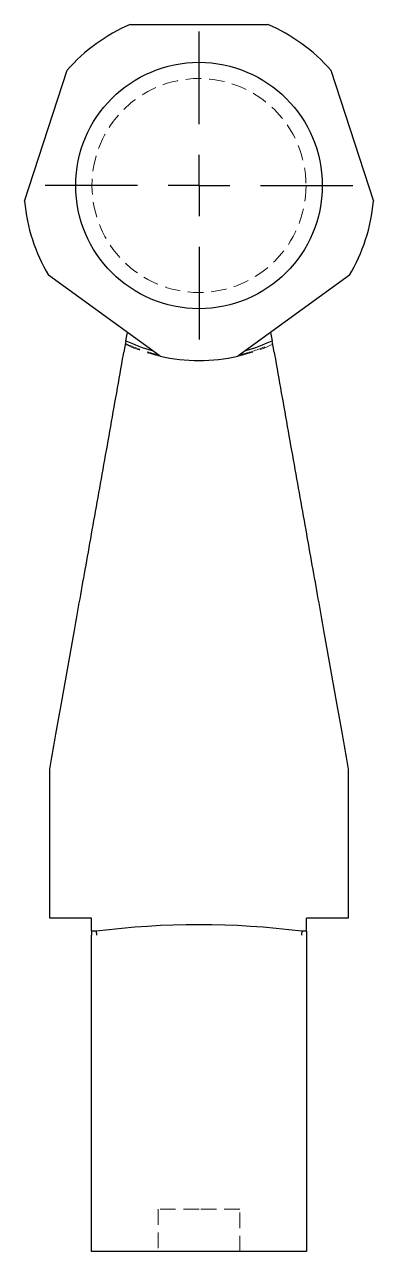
# Model space of a CAD drawing. Header units: millimetres. Extents: x 70 to 237, y 7 to 172.
# Drawn here: x 208.8 to 237.2, y 7 to 107 of the extents above.
import ezdxf

# ---------------------------------------------------------------- set-up
doc = ezdxf.new("R2010")
doc.units = ezdxf.units.MM
doc.linetypes.add('HIDDEN', pattern=[1.905, 1.27, -0.635])
doc.layers.add('10', color=7, linetype='Continuous')

# ---------------------------------------------------------------- blocks, each defined once
blk = doc.blocks.new('SW_CENTERMARKSYMBOL_1')
at = {"layer": '10', "color": 0}
for p, q in [((0, 5), (0, 12.54)), ((0, 0), (0, 2.5)), ((-5, 0), (-12.54, 0)), ((0, 0), (-2.5, 0)), ((0, 0), (0, -2.5)), ((0, 0), (2.5, 0)), ((5, 0), (12.54, 0)), ((0, -5), (0, -12.54))]:
    blk.add_line(p, q, dxfattribs=at)

msp = doc.modelspace()

# ---------------------------------------------------------------- linework, layer by layer
at = {"color": 7, "linetype": 'Continuous', "lineweight": 25}
for p, q in [((217.39, 107), (228.61, 107)), ((208.79, 92.6), (212.26, 103.27)), ((233.74, 103.27), (237.21, 92.6)), ((219.83, 79.97), (210.75, 86.56)), ((235.25, 86.56), (226.17, 79.97)), ((217.05, 81.23), (216.88, 80.3)), ((217.05, 81.23), (217.17, 81.89)), ((228.83, 81.89), (228.95, 81.23)), ((229.12, 80.3), (228.95, 81.23)), ((216.85, 80.11), (216.88, 80.3)), ((229.12, 80.3), (229.15, 80.11)), ((211.72, 51.24), (212.69, 56.71)), ((233.31, 56.71), (234.28, 51.24)), ((210.84, 34.17), (210.84, 46.31)), ((235.16, 46.31), (235.16, 34.17)), ((214.23, 34.17), (210.84, 34.17)), ((214.23, 33.1), (214.23, 34.17)), ((235.16, 34.17), (231.77, 34.17)), ((231.77, 33.1), (231.77, 34.17)), ((214.23, 33.1), (214.23, 32.78)), ((214.63, 33.1), (214.23, 33.1)), ((231.77, 33.1), (231.37, 33.1)), ((231.77, 33.1), (231.77, 32.78)), ((214.23, 7), (214.23, 32.78)), ((231.77, 32.78), (231.77, 7)), ((231.77, 7), (214.23, 7))]:
    msp.add_line(p, q, dxfattribs=at)
at = {"color": 7, "linetype": 'HIDDEN', "lineweight": 18}
for p, q in [((223, 10.44), (219.67, 10.44)), ((219.67, 10.44), (219.67, 7)), ((226.33, 10.44), (223, 10.44)), ((226.33, 7), (226.33, 10.44))]:
    msp.add_line(p, q, dxfattribs=at)
at = {"color": 7, "linetype": 'Continuous', "lineweight": 25}
msp.add_circle((223, 93.88), 10.04, dxfattribs=at)
at = {"color": 7, "linetype": 'HIDDEN', "lineweight": 18}
msp.add_circle((223, 93.88), 8.72, dxfattribs=at)
at = {"color": 7, "linetype": 'Continuous', "lineweight": 25}
for centre, radius, start, end in [((223, 93.88), 14.27, 113.1604, 138.8396), ((223, 93.88), 14.27, 41.1604, 66.8396), ((223, 93.88), 14.27, 185.1604, 210.8396), ((223, 93.88), 14.27, 329.1604, 354.8396), ((223, 93.88), 13.98, 244.8159, 254.1481), ((223, 93.88), 13.98, 285.8519, 295.1841), ((223, 93.88), 14.27, 257.1604, 282.8396), ((223, -32.97), 66.6, 82.7766, 97.2234)]:
    msp.add_arc(centre, radius, start, end, dxfattribs=at)
at = {"color": 7, "linetype": 'HIDDEN', "lineweight": 18}
for radius, start, end in [(14.2, 245.0526, 253.0417), (14.2, 286.9583, 294.9474), (14.27, 245.1279, 257.1604), (14.27, 282.8396, 294.8721)]:
    msp.add_arc((223, 93.88), radius, start, end, dxfattribs=at)
at = {"color": 7, "linetype": 'Continuous', "lineweight": 25}
for points, knots in [([(212.69, 56.71), (212.98, 58.31), (213.28, 60.05), (213.94, 63.74), (214.28, 65.68), (215, 69.7), (215.37, 71.77), (216.11, 75.94), (216.48, 78.04), (216.85, 80.11)], [0, 0, 0, 0, 0.25, 0.25, 0.5, 0.5, 0.75, 0.75, 1, 1, 1, 1]), ([(229.15, 80.11), (229.52, 78.04), (229.89, 75.94), (230.63, 71.77), (231, 69.7), (231.72, 65.68), (232.06, 63.74), (232.72, 60.05), (233.02, 58.31), (233.31, 56.71)], [0, 0, 0, 0, 0.25, 0.25, 0.5, 0.5, 0.75, 0.75, 1, 1, 1, 1]), ([(214.63, 33.1), (214.63, 33.1), (214.63, 33.06), (214.64, 32.95), (214.64, 32.86), (214.65, 32.78)], [0, 0, 0, 0, 0.5, 0.5, 1, 1, 1, 1]), ([(231.37, 33.1), (231.37, 33.1), (231.37, 33.06), (231.36, 32.95), (231.36, 32.86), (231.35, 32.78)], [0, 0, 0, 0, 0.5, 0.5, 1, 1, 1, 1])]:
    msp.add_open_spline(points, degree=3, knots=knots, dxfattribs=at)
at = {"color": 7, "linetype": 'HIDDEN', "lineweight": 18}
for points in [[(219.68, 80.08), (219.4, 80.14), (219.13, 80.22), (218.86, 80.3)], [(227.14, 80.3), (226.87, 80.22), (226.6, 80.14), (226.32, 80.08)]]:
    msp.add_open_spline(points, degree=3, dxfattribs=at)
at = {"color": 7, "linetype": 'Continuous', "lineweight": 25}
for points in [[(210.84, 46.31), (211.15, 48.04), (211.44, 49.69), (211.72, 51.24)], [(234.28, 51.24), (234.56, 49.69), (234.85, 48.04), (235.16, 46.31)]]:
    msp.add_open_spline(points, degree=3, dxfattribs=at)

# ---------------------------------------------------------------- block references
at = {"layer": '10'}
msp.add_blockref('SW_CENTERMARKSYMBOL_1', (223, 93.88), dxfattribs=at)

doc.saveas('drawing.dxf')
